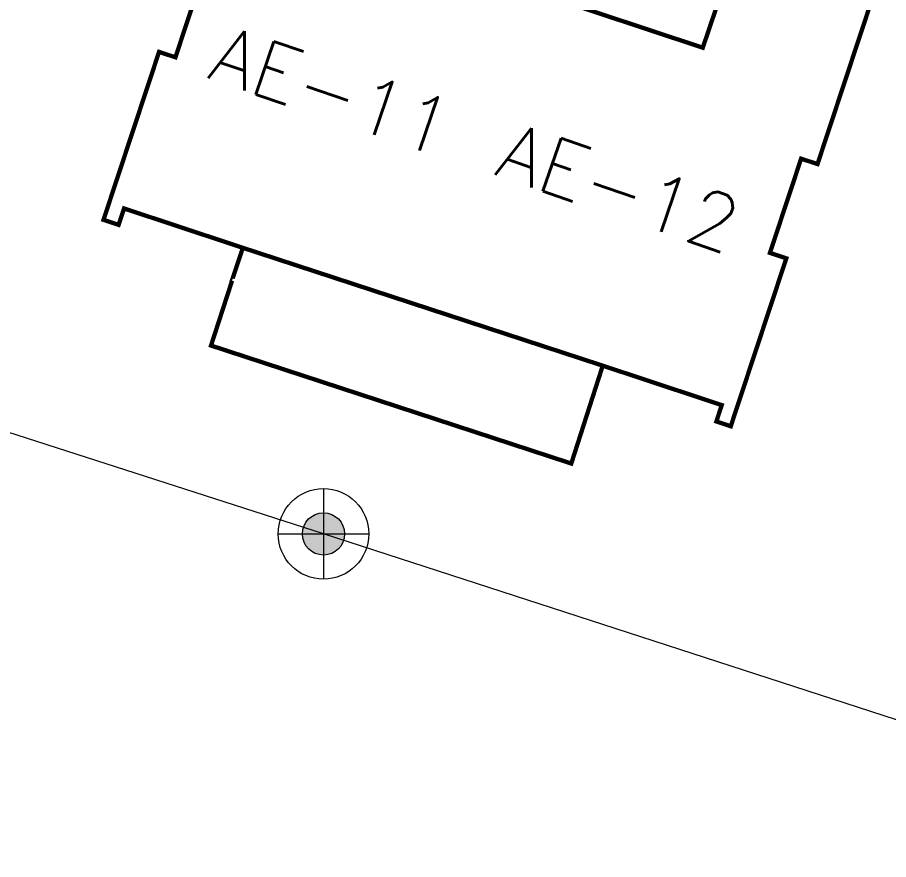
# Model space of a CAD drawing. Header units: inches. Extents: x 350994 to 353538, y 1581369 to 1583842.
# Drawn here: x 351523.9 to 351544.1, y 1583168.44 to 1583187.95 of the extents above; entities that cross this region are included whole.
import ezdxf
from ezdxf.enums import TextEntityAlignment as Align

# ---------------------------------------------------------------- set-up
doc = ezdxf.new("R2010")
doc.units = ezdxf.units.IN
doc.header["$MEASUREMENT"] = 0
doc.linetypes.add('1', pattern=[0])
for name, color, linetype in [('BOUNDARY', 5, 'Continuous'), ('BULDING', 5, '1'), ('EP TF', 5, 'Continuous')]:
    doc.layers.add(name, color=color, linetype=linetype)
doc.styles.add('ROMANS', font='ROMANS.shx')
doc.styles.get("Standard").update_dxf_attribs({"font": 'arial.ttf'})
doc.linetypes.add('SILT_FENCE', pattern='A,0.5,-0.2,["EP",Standard,S=0.1,R=0,X=-0.1,Y=-0.05],-0.2', length=0.9)

# ---------------------------------------------------------------- blocks, each defined once
blk = doc.blocks.new('EP1')
at = {"layer": 'EP TF', "lineweight": 5}
h = blk.add_hatch(color=252, dxfattribs=at)
edge = h.paths.add_edge_path()
edge.add_arc((351339.7712355755, 1583222.913694198), 0.4899999999999999, 0, 360)
at = {"layer": 'EP TF', "color": 252, "lineweight": 5}
for points in [[(351339.7712355755, 1583223.963694199), (351339.7712355755, 1583221.863694198)], [(351338.7212355755, 1583222.913694198), (351340.8212355755, 1583222.913694198)]]:
    blk.add_lwpolyline(points, dxfattribs=at)
for radius in [1.05, 0.4899999999999999]:
    blk.add_circle((351339.7712355755, 1583222.913694198), radius, dxfattribs=at)

msp = doc.modelspace()

# ---------------------------------------------------------------- linework, layer by layer
at = {"layer": 'BOUNDARY', "lineweight": 5}
for points in [[(351532.188249561, 1583189.770371363, 0.1, 0.1, 0), (351539.7905445837, 1583187.253482631, 0.1, 0.1, 0), (351540.5111709869, 1583189.380332788, 0.1, 0.1, 0)], [(351528.876502878, 1583181.855725679, 0.1, 0.1, 0), (351528.8724938881, 1583181.857052934, 0.1, 0.1, 0), (351529.1239282764, 1583182.616513761, 0.1, 0.1, 0), (351526.3708827771, 1583183.527963419, 0.1, 0.1, 0), (351526.2451655829, 1583183.148233006, 0.1, 0.1, 0), (351525.8939149501, 1583183.26452141, 0.1, 0.1, 0), (351527.1825161905, 1583187.15675815, 0.1, 0.1, 0), (351527.5622466042, 1583187.031040956, 0.1, 0.1, 0), (351528.2851204707, 1583189.214490835, 0.1, 0.1, 0)], [(351543.6986278118, 1583188.325062749, 0.1, 0.1, 0), (351542.4508846596, 1583184.556238393, 0.1, 0.1, 0), (351542.0711542459, 1583184.681955586, 0.1, 0.1, 0), (351541.3482803794, 1583182.498505708, 0.1, 0.1, 0), (351541.728010793, 1583182.372788514, 0.1, 0.1, 0), (351540.4394095528, 1583178.480551773, 0.1, 0.1, 0), (351540.1052612123, 1583178.591178129, 0.1, 0.1, 0), (351540.2309784063, 1583178.970908542, 0.1, 0.1, 0), (351537.4707605452, 1583179.884732751, 0.1, 0.1, 0), (351536.7412635818, 1583177.617234059, 0.1, 0.1, 0), (351528.3872589512, 1583180.35138962, 0.1, 0.1, 0), (351528.8765028781, 1583181.855725679, 0, 0, 0)]]:
    msp.add_lwpolyline(points, format="xyseb", dxfattribs=at)
at = {"layer": 'BOUNDARY', "lineweight": 5, "const_width": 0.1}
msp.add_lwpolyline([(351529.1239282764, 1583182.616513761), (351537.4707605452, 1583179.884732751)], dxfattribs=at)
at = {"layer": 'EP TF', "color": 252, "linetype": 'SILT_FENCE', "lineweight": 5, "ltscale": 6, "elevation": 98.457427}
msp.add_lwpolyline([(351860.5991145193, 1583050.456719479), (351843.1168704951, 1583054.927096295), (351805.4278480861, 1583069.434378093), (351749.9959203256, 1583088.042857776), (351693.3236467329, 1583107.194631142), (351559.8181628567, 1583166.633766417), (351530.9957358875, 1583175.986209192), (351505.5162754621, 1583184.189249058), (351479.5538313868, 1583192.597754818), (351455.0221874649, 1583200.394715584), (351427.5067314577, 1583209.445544923), (351401.1812975274, 1583217.743811828), (351377.10420116, 1583229.331825108), (351383.8884915607, 1583253.39379678), (351390.1839333686, 1583276.102396994), (351398.1710733921, 1583304.679880996), (351406.6126837491, 1583334.670581048), (351412.5706261651, 1583355.244265545), (351419.6560528136, 1583379.976394005), (351427.7426191405, 1583409.246559189), (351437.3147034462, 1583441.687055955)], dxfattribs=at)

# ---------------------------------------------------------------- block references
at = {"layer": 'EP TF', "color": 1, "lineweight": 5}
msp.add_blockref('EP1', (191.2245003120042, -46.92748500662856, 98.457427), dxfattribs=at)

# ---------------------------------------------------------------- texts
at = {"layer": 'BULDING', "color": 0, "linetype": 'Continuous', "lineweight": 9, "style": 'ROMANS'}
for s, p in [('AE-11', (351531.1914270846, 1583186.252696954, 92.36725297230001)), ('AE-12', (351537.8503483345, 1583184.008673924, 92.36725297230001))]:
    msp.add_text(s, height=1.3, rotation=341.0931188213407, dxfattribs=at).set_placement(p, align=Align.MIDDLE_CENTER)

doc.saveas('drawing.dxf')
